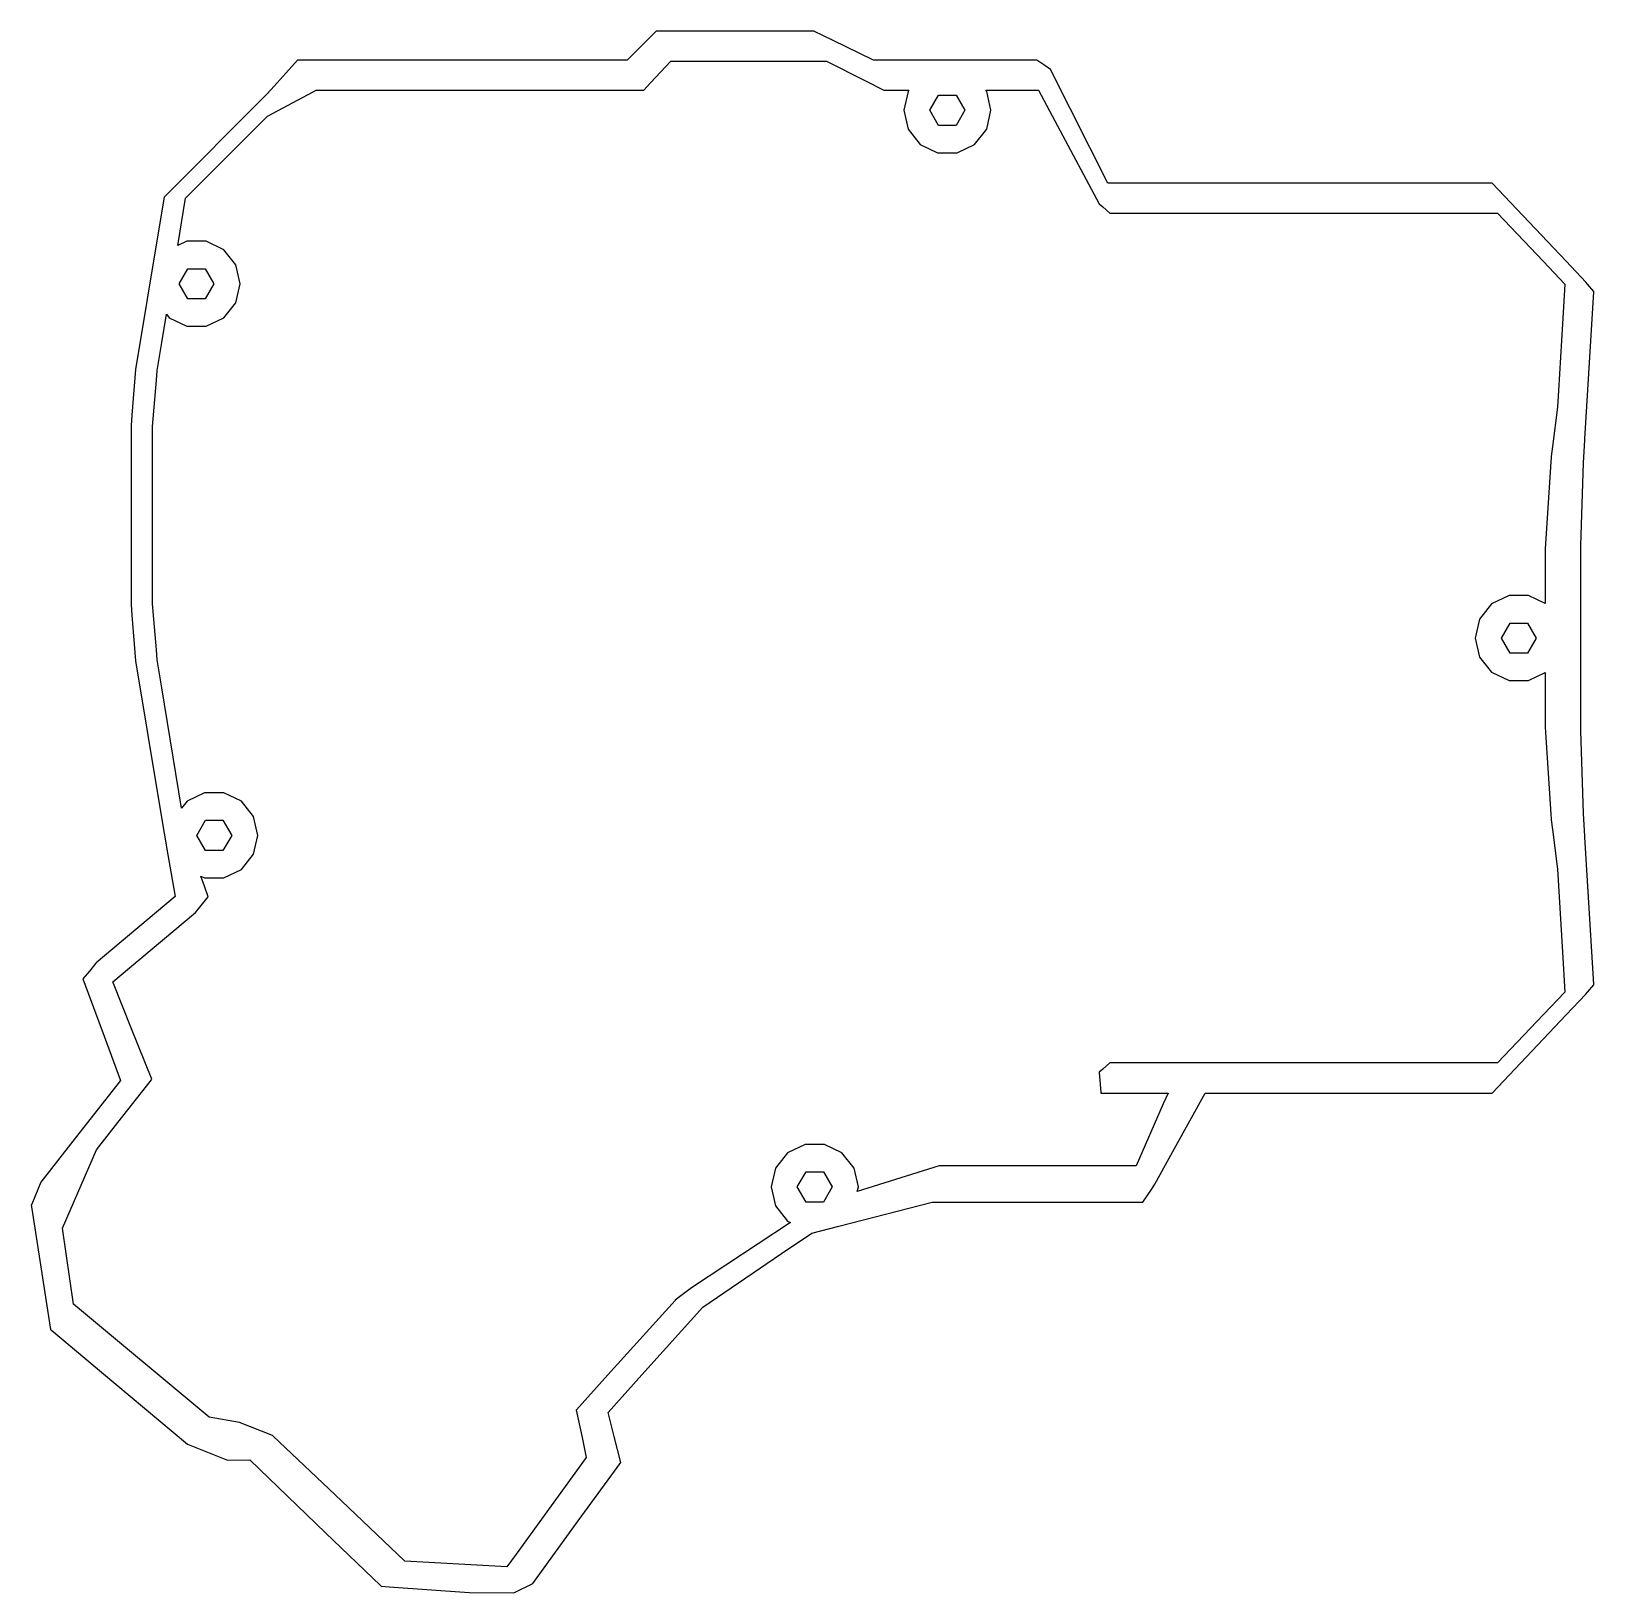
# Model space of a CAD drawing. Header units: metres. Extents: x -113 to 40, y -105 to 47.
import ezdxf

# ---------------------------------------------------------------- set-up
doc = ezdxf.new("R2010")
doc.units = ezdxf.units.M

msp = doc.modelspace()

# ---------------------------------------------------------------- linework, layer by layer
for p, q in [((-52.4652, 46.5535), (-54.6544, 44.3805)), ((-51.8133, 47.2005), (-52.4652, 46.5535)), ((-51.7893, 47.2005), (-51.8133, 47.2005)), ((-46.5154, 47.2005), (-51.7893, 47.2005)), ((-46.4762, 47.2005), (-46.5154, 47.2005)), ((-36.45, 47.2005), (-46.4762, 47.2005)), ((-34.5661, 46.2889), (-36.45, 47.2005)), ((-30.6224, 44.3805), (-34.5661, 46.2889)), ((-86.7939, 44.3805), (-89.3588, 41.5256)), ((-86.782, 44.3805), (-86.7939, 44.3805)), ((-84.3314, 44.3805), (-86.782, 44.3805)), ((-73.1472, 44.3805), (-84.3314, 44.3805)), ((-72.4057, 44.3805), (-73.1472, 44.3805)), ((-72.3891, 44.3805), (-72.4057, 44.3805)), ((-69.1476, 44.3805), (-72.3891, 44.3805)), ((-65.8345, 44.3805), (-69.1476, 44.3805)), ((-65.8111, 44.3805), (-65.8345, 44.3805)), ((-54.6544, 44.3805), (-65.8111, 44.3805)), ((-52.3557, 42.1636), (-50.393, 44.2662)), ((-50.393, 44.2662), (-39.0216, 44.2662)), ((-39.0216, 44.2662), (-35.2063, 44.2662)), ((-35.2063, 44.2662), (-31.3943, 42.3468)), ((-24.1553, 44.3805), (-30.6224, 44.3805)), ((-24.1069, 44.3805), (-24.1553, 44.3805)), ((-14.6977, 44.3805), (-24.1069, 44.3805)), ((-13.9217, 43.8484), (-14.6977, 44.3805)), ((-13.3767, 43.4747), (-13.9217, 43.8484)), ((-13.9217, 43.8484), (-13.9217, 43.8484)), ((-9.52784, 35.8666), (-13.3767, 43.4747)), ((-89.3588, 41.5256), (-89.8144, 41.0184)), ((-85.7421, 41.0341), (-84.9683, 41.4462)), ((-84.9683, 41.4462), (-73.3372, 41.4462)), ((-73.3372, 41.4462), (-71.3493, 41.4462)), ((-71.3493, 41.4462), (-68.2038, 41.4462)), ((-68.2038, 41.4462), (-67.5481, 41.4462)), ((-67.5481, 41.4462), (-55.6654, 41.4462)), ((-55.6654, 41.4462), (-53.0435, 41.4462)), ((-53.0435, 41.4462), (-53.0253, 41.4462)), ((-53.0253, 41.4462), (-52.3557, 42.1636)), ((-31.3943, 42.3468), (-29.6059, 41.4462)), ((-29.6059, 41.4462), (-27.1643, 41.4462)), ((-27.2543, 41.3333), (-27.6757, 39.4871)), ((-27.1643, 41.4462), (-27.2543, 41.3333)), ((-19.5871, 41.3333), (-19.6771, 41.4462)), ((-19.6771, 41.4462), (-18.3618, 41.4462)), ((-19.1657, 39.4871), (-19.5871, 41.3333)), ((-18.3618, 41.4462), (-18.3398, 41.4462)), ((-18.3398, 41.4462), (-14.5199, 41.4462)), ((-14.5199, 41.4462), (-12.6682, 37.968)), ((-89.8144, 41.0184), (-99.8144, 31.0184)), ((-89.7144, 38.9184), (-85.7421, 41.0341)), ((-25.1207, 39.4871), (-24.2707, 40.9594)), ((-24.2707, 40.9594), (-22.5707, 40.9594)), ((-22.5707, 40.9594), (-21.7207, 39.4871)), ((-97.7144, 30.9184), (-89.7144, 38.9184)), ((-27.6757, 39.4871), (-27.2543, 37.641)), ((-24.2707, 38.0149), (-25.1207, 39.4871)), ((-21.7207, 39.4871), (-22.5707, 38.0149)), ((-19.5871, 37.641), (-19.1657, 39.4871)), ((-27.2543, 37.641), (-26.0736, 36.1605)), ((-22.5707, 38.0149), (-24.2707, 38.0149)), ((-20.7677, 36.1605), (-19.5871, 37.641)), ((-12.6682, 37.968), (-8.61374, 30.3521)), ((-26.0736, 36.1605), (-24.3675, 35.3388)), ((-24.3675, 35.3388), (-22.4738, 35.3388)), ((-22.4738, 35.3388), (-20.7677, 36.1605)), ((-7.76424, 32.3805), (-9.52784, 35.8666)), ((-1.10981, 32.3805), (-7.76424, 32.3805)), ((8.04965, 32.3805), (-1.10981, 32.3805)), ((10.2317, 32.3805), (8.04965, 32.3805)), ((10.2798, 32.3805), (10.2317, 32.3805)), ((12.7873, 32.3805), (10.2798, 32.3805)), ((22.4802, 32.3805), (12.7873, 32.3805)), ((29.6955, 32.3805), (22.4802, 32.3805)), ((36.918, 24.7656), (29.6955, 32.3805)), ((-99.8144, 31.0184), (-100.325, 27.9263)), ((-98.4781, 26.2891), (-97.7144, 30.9184)), ((-8.61374, 30.3521), (-8.27183, 30.0556)), ((-8.27183, 30.0556), (-7.56903, 29.4462)), ((-7.56903, 29.4462), (3.56344, 29.4462)), ((3.56344, 29.4462), (8.94169, 29.4462)), ((8.94169, 29.4462), (11.659, 29.4462)), ((11.659, 29.4462), (13.4433, 29.4462)), ((13.4433, 29.4462), (23.2762, 29.4462)), ((23.2762, 29.4462), (30.2363, 29.4462)), ((30.2363, 29.4462), (34.7082, 24.7314)), ((-100.325, 27.9263), (-102.587, 14.2113)), ((-97.5976, 26.7132), (-98.4781, 26.2891)), ((-95.7039, 26.7132), (-97.5976, 26.7132)), ((-93.9978, 25.8916), (-95.7039, 26.7132)), ((-92.8171, 24.411), (-93.9978, 25.8916)), ((-92.3957, 22.5649), (-92.8171, 24.411)), ((34.7082, 24.7314), (36.7991, 22.5269)), ((38.857, 22.7213), (36.918, 24.7656)), ((-98.3507, 22.5649), (-97.5007, 24.0371)), ((-97.5007, 24.0371), (-95.8007, 24.0371)), ((-95.8007, 24.0371), (-94.9507, 22.5649)), ((-97.5007, 21.0926), (-98.3507, 22.5649)), ((-94.9507, 22.5649), (-95.8007, 21.0926)), ((-92.8171, 20.7187), (-92.3957, 22.5649)), ((36.7991, 22.5269), (36.565, 18.6434)), ((38.7503, 7.42911), (39.6153, 21.7794)), ((39.0179, 22.5296), (38.857, 22.7213)), ((39.6175, 21.8154), (39.0179, 22.5296)), ((39.6153, 21.7794), (39.6175, 21.8154)), ((-95.8007, 21.0926), (-97.5007, 21.0926)), ((-93.9978, 19.2382), (-92.8171, 20.7187)), ((-100.035, 16.8513), (-99.5834, 19.5889)), ((-99.5834, 19.5889), (-99.3037, 19.2382)), ((-99.3037, 19.2382), (-97.5976, 18.4165)), ((-97.5976, 18.4165), (-95.7039, 18.4165)), ((-95.7039, 18.4165), (-93.9978, 19.2382)), ((36.565, 18.6434), (36.0757, 10.5264)), ((-100.487, 14.1113), (-100.035, 16.8513)), ((-102.587, 14.2113), (-102.948, 9.75475)), ((-100.564, 13.1576), (-100.487, 14.1113)), ((-100.93, 8.64999), (-100.564, 13.1576)), ((-102.948, 9.75475), (-103.03, 8.75)), ((36.0757, 10.5264), (35.5882, 6.67589)), ((36.0757, 10.5264), (36.0757, 10.5264)), ((-103.03, 8.75), (-103.03, -8.75)), ((-100.93, -8.64999), (-100.93, 8.64999)), ((35.5882, 6.67589), (35.4676, 5.72323)), ((38.6102, 5.10487), (38.7434, 7.31509)), ((38.7434, 7.31509), (38.7503, 7.42911)), ((35.4267, 5.18581), (34.8822, -3.3)), ((35.4546, 5.62048), (35.4267, 5.18581)), ((35.4676, 5.72323), (35.4546, 5.62048)), ((35.4676, 5.72323), (35.4676, 5.72323)), ((38.3714, -2.95945), (38.6102, 5.10487)), ((38.3584, -3.4), (38.3714, -2.95945)), ((34.8822, -3.3), (34.8822, -8.63258)), ((38.3584, -20.6), (38.3584, -3.4)), ((-103.03, -8.75), (-102.948, -9.75475)), ((-100.564, -13.1576), (-100.93, -8.64999)), ((29.6609, -8.67331), (28.4802, -10.1538)), ((31.367, -7.85168), (29.6609, -8.67331)), ((33.2607, -7.85168), (31.367, -7.85168)), ((34.8822, -8.63258), (33.2607, -7.85168)), ((-102.948, -9.75475), (-102.587, -14.2113)), ((28.4802, -10.1538), (28.0589, -12)), ((30.6139, -12), (31.4639, -10.5278)), ((31.4639, -10.5278), (33.1639, -10.5278)), ((33.1639, -10.5278), (34.0139, -12)), ((28.0589, -12), (28.4802, -13.8462)), ((31.4639, -13.4722), (30.6139, -12)), ((34.0139, -12), (33.1639, -13.4722)), ((-100.487, -14.1113), (-100.564, -13.1576)), ((33.1639, -13.4722), (31.4639, -13.4722)), ((-102.587, -14.2113), (-100.325, -27.9263)), ((-100.035, -16.8513), (-100.487, -14.1113)), ((28.4802, -13.8462), (29.6609, -15.3267)), ((29.6609, -15.3267), (31.367, -16.1483)), ((31.367, -16.1483), (33.2607, -16.1483)), ((33.2607, -16.1483), (34.8822, -15.3674)), ((34.8822, -15.3674), (34.8822, -20.7)), ((-98.0995, -28.5843), (-100.035, -16.8513)), ((34.8822, -20.7), (35.4267, -29.1858)), ((38.3714, -21.0405), (38.3584, -20.6)), ((38.6102, -29.1049), (38.3714, -21.0405)), ((-95.8614, -27.0956), (-97.5675, -27.9172)), ((-93.9677, -27.0956), (-95.8614, -27.0956)), ((-92.2616, -27.9172), (-93.9677, -27.0956)), ((-100.325, -27.9263), (-99.8144, -31.0184)), ((-97.5675, -27.9172), (-98.0995, -28.5843)), ((-91.081, -29.3978), (-92.2616, -27.9172)), ((-96.6146, -31.2439), (-95.7646, -29.7717)), ((-95.7646, -29.7717), (-94.0646, -29.7717)), ((-94.0646, -29.7717), (-93.2146, -31.2439)), ((-90.6596, -31.2439), (-91.081, -29.3978)), ((35.4267, -29.1858), (35.4546, -29.6205)), ((35.4546, -29.6205), (35.4676, -29.7232)), ((35.4676, -29.7232), (35.4676, -29.7232)), ((35.4676, -29.7232), (35.5882, -30.6759)), ((38.7434, -31.3151), (38.6102, -29.1049)), ((-99.8144, -31.0184), (-99.4346, -33.1562)), ((-95.7646, -32.7162), (-96.6146, -31.2439)), ((-93.2146, -31.2439), (-94.0646, -32.7162)), ((-91.081, -33.0901), (-90.6596, -31.2439)), ((35.5882, -30.6759), (36.0757, -34.5264)), ((38.7503, -31.4291), (38.7434, -31.3151)), ((39.6153, -45.7794), (38.7503, -31.4291)), ((-99.4346, -33.1562), (-98.7139, -37.2116)), ((-94.0646, -32.7162), (-95.7646, -32.7162)), ((-92.2616, -34.5706), (-91.081, -33.0901)), ((-93.9677, -35.3922), (-92.2616, -34.5706)), ((36.0757, -34.5264), (36.0757, -34.5264)), ((36.0757, -34.5264), (36.565, -42.6434)), ((-95.8636, -36.2126), (-96.2089, -35.2249)), ((-96.2089, -35.2249), (-95.8614, -35.3922)), ((-95.5031, -37.2438), (-95.8636, -36.2126)), ((-95.8614, -35.3922), (-93.9677, -35.3922)), ((-98.7139, -37.2116), (-103.172, -40.9524)), ((-96.3147, -38.2334), (-95.5031, -37.2438)), ((-95.5031, -37.2438), (-95.5031, -37.2438)), ((-103.181, -44.164), (-96.759, -38.7752)), ((-96.759, -38.7752), (-96.3147, -38.2334)), ((-103.172, -40.9524), (-106.434, -43.6894)), ((36.565, -42.6434), (36.7991, -46.5269)), ((-106.466, -43.7162), (-107.098, -44.4872)), ((-106.434, -43.6894), (-106.466, -43.7162)), ((-106.434, -43.6894), (-106.434, -43.6894)), ((-104.822, -45.5407), (-103.181, -44.1642)), ((-103.181, -44.1642), (-103.181, -44.164)), ((-107.098, -44.4872), (-107.722, -45.2476)), ((-107.722, -45.2476), (-105.66, -50.8472)), ((-102.981, -50.1055), (-104.822, -45.5407)), ((36.7991, -46.5269), (34.7082, -48.7314)), ((36.918, -48.7656), (38.857, -46.7213)), ((38.857, -46.7213), (39.0179, -46.5296)), ((39.0179, -46.5296), (39.6175, -45.8154)), ((39.6175, -45.8154), (39.6153, -45.7794)), ((34.7082, -48.7314), (30.2363, -53.4462)), ((-101, -55.019), (-102.981, -50.1055)), ((29.6955, -56.3805), (36.918, -48.7656)), ((-105.66, -50.8472), (-104.075, -55.1554)), ((-8.27183, -54.0556), (-8.61374, -54.3521)), ((-8.61374, -54.3521), (-8.61374, -54.3521)), ((-8.61374, -54.3521), (-8.60867, -54.4134)), ((-8.60867, -54.4134), (-8.54837, -55.1416)), ((-7.56903, -53.4462), (-8.27183, -54.0556)), ((3.56344, -53.4462), (-7.56903, -53.4462)), ((8.94169, -53.4462), (3.56344, -53.4462)), ((11.659, -53.4462), (8.94169, -53.4462)), ((13.4433, -53.4462), (11.659, -53.4462)), ((23.2762, -53.4462), (13.4433, -53.4462)), ((30.2363, -53.4462), (23.2762, -53.4462)), ((-104.075, -55.1554), (-108.128, -60.3441)), ((-104.309, -59.2544), (-101.05, -55.0836)), ((-104.075, -55.1554), (-104.075, -55.1554)), ((-101.05, -55.0836), (-101.019, -55.0434)), ((-101.019, -55.0434), (-101, -55.019)), ((-101.019, -55.0434), (-101.019, -55.0434)), ((-101, -55.019), (-101, -55.019)), ((-8.54837, -55.1416), (-8.45091, -56.3186)), ((-8.45091, -56.3186), (-8.44578, -56.3805)), ((-8.44578, -56.3805), (-8.41163, -56.3805)), ((-8.41163, -56.3805), (-1.89786, -56.3805)), ((-1.89786, -56.3805), (-2.36583, -57.444)), ((-1.25484, -61.7792), (1.70753, -56.3805)), ((1.70753, -56.3805), (8.04965, -56.3805)), ((8.04965, -56.3805), (10.2317, -56.3805)), ((10.2317, -56.3805), (10.2798, -56.3805)), ((10.2798, -56.3805), (12.7873, -56.3805)), ((12.7873, -56.3805), (22.4802, -56.3805)), ((22.4802, -56.3805), (29.6955, -56.3805)), ((-2.36583, -57.444), (-5.01656, -63.468)), ((-106.393, -61.9222), (-104.309, -59.2544)), ((-108.128, -60.3441), (-111.827, -65.0776)), ((-109.729, -69.549), (-106.393, -61.9222)), ((-39.0061, -62.2197), (-40.1867, -63.7002)), ((-37.3, -61.398), (-39.0061, -62.2197)), ((-35.4063, -61.398), (-37.3, -61.398)), ((-33.7002, -62.2197), (-35.4063, -61.398)), ((-32.5195, -63.7002), (-33.7002, -62.2197)), ((-3.17945, -65.2866), (-1.25496, -61.7794)), ((-1.25496, -61.7794), (-1.25484, -61.7792)), ((-40.1867, -63.7002), (-40.6081, -65.5463)), ((-32.0981, -65.5463), (-32.5195, -63.7002)), ((-24.209, -63.468), (-32.2017, -65.9999)), ((-8.77875, -63.468), (-24.209, -63.468)), ((-8.76237, -63.468), (-8.77875, -63.468)), ((-5.01656, -63.468), (-8.76237, -63.468)), ((-111.827, -65.0776), (-112.714, -67.2169)), ((-111.827, -65.0776), (-111.827, -65.0776)), ((-38.0531, -65.5463), (-37.2031, -64.0741)), ((-37.2031, -64.0741), (-35.5031, -64.0741)), ((-35.5031, -64.0741), (-34.6531, -65.5463)), ((-3.51141, -65.7772), (-3.17945, -65.2866)), ((-40.6081, -65.5463), (-40.1867, -67.3925)), ((-37.2031, -67.0186), (-38.0531, -65.5463)), ((-35.5031, -67.0186), (-37.2031, -67.0186)), ((-34.6531, -65.5463), (-35.5031, -67.0186)), ((-33.9971, -69.3607), (-24.8911, -67.0366)), ((-32.2017, -65.9999), (-32.0981, -65.5463)), ((-24.8911, -67.0366), (-19.2352, -67.0366)), ((-19.2352, -67.0366), (-19.2032, -67.0366)), ((-19.2032, -67.0366), (-4.36379, -67.0366)), ((-4.36379, -67.0366), (-3.51141, -65.7772)), ((-4.36379, -67.0366), (-4.36379, -67.0366)), ((-112.758, -67.323), (-112.763, -67.3338)), ((-112.763, -67.3338), (-112.707, -67.6929)), ((-112.714, -67.2169), (-112.758, -67.323)), ((-112.714, -67.2169), (-112.714, -67.2169)), ((-112.707, -67.6929), (-110.88, -79.4485)), ((-40.1867, -67.3925), (-39.0061, -68.873)), ((-108.642, -76.9647), (-109.729, -69.549)), ((-38.7318, -69.0051), (-45.0164, -73.1672)), ((-39.5824, -72.0373), (-36.6512, -70.0381)), ((-39.0061, -68.873), (-38.7318, -69.0051)), ((-36.6512, -70.0381), (-33.9971, -69.3607)), ((-47.2684, -77.2796), (-39.5827, -72.0375)), ((-39.5827, -72.0375), (-39.5824, -72.0373)), ((-45.0166, -73.1674), (-48.3843, -75.3977)), ((-45.0164, -73.1672), (-45.0166, -73.1674)), ((-49.4083, -76.1793), (-49.9586, -76.5994)), ((-48.3843, -75.3977), (-49.4083, -76.1793)), ((-95.4244, -88.0149), (-108.642, -76.9647)), ((-49.9763, -76.619), (-56.5176, -83.8839)), ((-53.2133, -83.8821), (-47.2684, -77.2796)), ((-49.9586, -76.5994), (-49.9763, -76.619)), ((-110.88, -79.4485), (-110.85, -79.4737)), ((-110.85, -79.4737), (-110.803, -79.5129)), ((-110.803, -79.5129), (-110.803, -79.5129)), ((-110.803, -79.5129), (-105.916, -83.6128)), ((-105.916, -83.6128), (-97.5272, -90.6496)), ((-56.5176, -83.8839), (-59.5809, -87.2861)), ((-56.5113, -87.5449), (-53.2136, -83.8824)), ((-53.2136, -83.8824), (-53.2133, -83.8821)), ((-92.446, -88.5116), (-95.4244, -88.0149)), ((-95.4244, -88.0149), (-95.4244, -88.0149)), ((-59.5809, -87.2861), (-59.611, -87.3195)), ((-59.611, -87.3195), (-59.0794, -89.8295)), ((-59.5809, -87.2861), (-59.5809, -87.2861)), ((-55.9188, -89.877), (-56.5113, -87.5449)), ((-89.2265, -89.7971), (-92.446, -88.5116)), ((-89.1785, -89.8427), (-89.2265, -89.7971)), ((-82.5061, -96.1726), (-89.1785, -89.8427)), ((-59.0794, -89.8295), (-58.6299, -91.9518)), ((-55.2753, -92.4101), (-55.9188, -89.877)), ((-97.5272, -90.6496), (-93.6205, -92.198)), ((-93.6205, -92.198), (-91.445, -92.1709)), ((-91.445, -92.1709), (-84.0629, -99.2701)), ((-58.6299, -91.9518), (-65.4663, -101.361)), ((-59.4119, -98.1037), (-55.2753, -92.4101)), ((-76.3226, -102.039), (-82.5061, -96.1726)), ((-63.8526, -104.216), (-59.4119, -98.1037)), ((-84.0629, -99.2701), (-78.7005, -104.427)), ((-66.3746, -102.611), (-76.3226, -102.039)), ((-76.3226, -102.039), (-76.3226, -102.039)), ((-65.4663, -101.361), (-66.3746, -102.611)), ((-78.7005, -104.427), (-78.7005, -104.427)), ((-78.7005, -104.427), (-78.6772, -104.449)), ((-78.6772, -104.449), (-78.6264, -104.498)), ((-78.6264, -104.498), (-77.8539, -104.553)), ((-77.8539, -104.553), (-70.0657, -105.102)), ((-70.0657, -105.102), (-65.7103, -105.131)), ((-65.7103, -105.131), (-63.8594, -104.219)), ((-65.7103, -105.131), (-65.7103, -105.131)), ((-63.8594, -104.219), (-63.8528, -104.216)), ((-63.8594, -104.219), (-63.8594, -104.219)), ((-63.8528, -104.216), (-63.8526, -104.216)), ((-63.8526, -104.216), (-63.8526, -104.216))]:
    msp.add_line(p, q)

doc.saveas('drawing.dxf')
